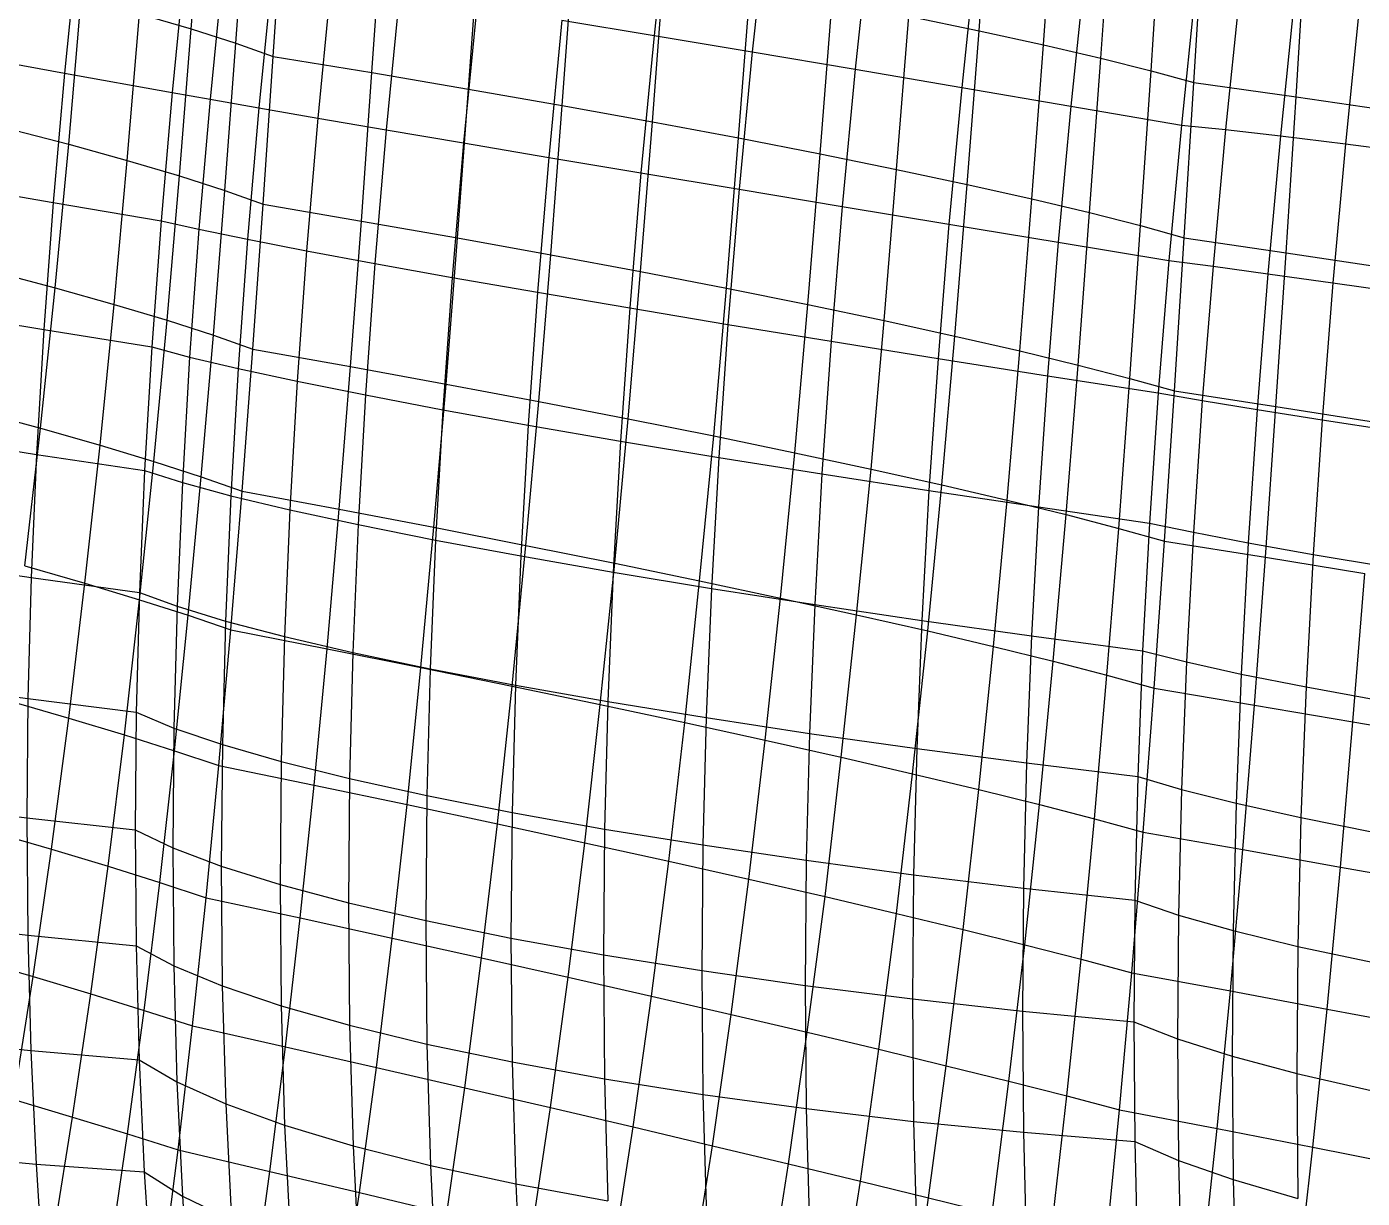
# Model space of a CAD drawing. Extents: x -429 to 429, y -1 to 209.
# Drawn here: x -325.63 to -301.71, y 60.62 to 81.6 of the extents above; entities that cross this region are included whole.
import ezdxf

# ---------------------------------------------------------------- set-up
doc = ezdxf.new("R2010")
doc.units = 0

msp = doc.modelspace()

# ---------------------------------------------------------------- linework, layer by layer
at = {"layer": 'default', "color": 3, "linetype": 'CONTINUOUS'}
for p, q in [((-322.679, 81.559, 125.819), (-322.469, 84.225, 125.851)), ((-308.565, 81.524, 116.041), (-308.37, 84.288, 116.077)), ((-321.879, 81.305, 124.283), (-321.683, 83.979, 124.305)), ((-307.415, 81.273, 114.67), (-307.222, 84.045, 114.703)), ((-321.21, 81.067, 122.685), (-321.032, 83.75, 122.698)), ((-321.21, 81.067, 122.685), (-321.032, 83.75, 122.698)), ((-306.386, 81.035, 113.207), (-306.199, 83.815, 113.235)), ((-305.487, 80.81, 111.662), (-305.306, 83.599, 111.685)), ((-319.443, 80.777, 122.312), (-319.257, 83.469, 122.344)), ((-304.724, 80.601, 110.046), (-304.551, 83.398, 110.065)), ((-304.724, 80.601, 110.046), (-304.551, 83.398, 110.065)), ((-317.714, 80.484, 121.798), (-317.521, 83.185, 121.845)), ((-302.892, 80.341, 109.77), (-302.717, 83.146, 109.798)), ((-316.036, 80.191, 121.145), (-315.835, 82.899, 121.202)), ((-314.42, 79.898, 120.357), (-314.212, 82.615, 120.421)), ((-312.876, 79.608, 119.44), (-312.663, 82.333, 119.508)), ((-324.873, 79.494, 128.615), (-324.648, 82.111, 128.667)), ((-311.416, 79.323, 118.401), (-311.198, 82.056, 118.468)), ((-323.824, 79.204, 127.239), (-323.604, 81.828, 127.284)), ((-323.604, 81.828, 127.284), (-322.679, 81.559, 125.819)), ((-310.048, 79.045, 117.246), (-309.829, 81.786, 117.31)), ((-309.829, 81.786, 117.31), (-308.565, 81.524, 116.041)), ((-322.889, 78.927, 125.783), (-322.679, 81.559, 125.819)), ((-322.679, 81.559, 125.819), (-321.879, 81.305, 124.283)), ((-308.782, 78.776, 115.982), (-308.565, 81.524, 116.041)), ((-308.565, 81.524, 116.041), (-307.415, 81.273, 114.67)), ((-322.076, 78.665, 124.256), (-321.879, 81.305, 124.283)), ((-321.879, 81.305, 124.283), (-321.21, 81.067, 122.685)), ((-307.626, 78.517, 114.619), (-307.415, 81.273, 114.67)), ((-307.415, 81.273, 114.67), (-306.386, 81.035, 113.207)), ((-321.39, 78.42, 122.668), (-321.21, 81.067, 122.685)), ((-321.39, 78.42, 122.668), (-321.21, 81.067, 122.685)), ((-321.21, 81.067, 122.685), (-319.443, 80.777, 122.312)), ((-306.589, 78.27, 113.166), (-306.386, 81.035, 113.207)), ((-306.386, 81.035, 113.207), (-305.487, 80.81, 111.662)), ((-319.63, 78.12, 122.276), (-319.443, 80.777, 122.312)), ((-319.443, 80.777, 122.312), (-317.714, 80.484, 121.798)), ((-305.677, 78.037, 111.631), (-305.487, 80.81, 111.662)), ((-305.487, 80.81, 111.662), (-304.724, 80.601, 110.046)), ((-317.91, 77.818, 121.747), (-317.714, 80.484, 121.798)), ((-317.714, 80.484, 121.798), (-316.036, 80.191, 121.145)), ((-304.896, 77.82, 110.027), (-304.724, 80.601, 110.046)), ((-304.896, 77.82, 110.027), (-304.724, 80.601, 110.046)), ((-304.724, 80.601, 110.046), (-302.892, 80.341, 109.77)), ((-316.24, 77.515, 121.083), (-316.036, 80.191, 121.145)), ((-316.036, 80.191, 121.145), (-314.42, 79.898, 120.357)), ((-303.071, 77.552, 109.731), (-302.892, 80.341, 109.77)), ((-302.892, 80.341, 109.77), (-301.093, 80.079, 109.341)), ((-314.63, 77.214, 120.288), (-314.42, 79.898, 120.357)), ((-314.42, 79.898, 120.357), (-312.876, 79.608, 119.44)), ((-326.032, 79.796, 129.902), (-324.873, 79.494, 128.615)), ((-325.114, 76.924, 128.545), (-324.873, 79.494, 128.615)), ((-324.873, 79.494, 128.615), (-323.824, 79.204, 127.239)), ((-313.092, 76.916, 119.368), (-312.876, 79.608, 119.44)), ((-312.876, 79.608, 119.44), (-311.416, 79.323, 118.401)), ((-324.057, 76.627, 127.178), (-323.824, 79.204, 127.239)), ((-323.824, 79.204, 127.239), (-322.889, 78.927, 125.783)), ((-311.635, 76.623, 118.329), (-311.416, 79.323, 118.401)), ((-311.416, 79.323, 118.401), (-310.048, 79.045, 117.246)), ((-310.268, 76.337, 117.177), (-310.048, 79.045, 117.246)), ((-310.048, 79.045, 117.246), (-308.782, 78.776, 115.982)), ((-323.112, 76.344, 125.733), (-322.889, 78.927, 125.783)), ((-322.889, 78.927, 125.783), (-322.076, 78.665, 124.256)), ((-309, 76.06, 115.919), (-308.782, 78.776, 115.982)), ((-308.782, 78.776, 115.982), (-307.626, 78.517, 114.619)), ((-322.282, 76.075, 124.218), (-322.076, 78.665, 124.256)), ((-322.076, 78.665, 124.256), (-321.39, 78.42, 122.668)), ((-307.839, 75.794, 114.564), (-307.626, 78.517, 114.619)), ((-307.626, 78.517, 114.619), (-306.589, 78.27, 113.166)), ((-321.574, 75.823, 122.642), (-321.39, 78.42, 122.668)), ((-321.574, 75.823, 122.642), (-321.39, 78.42, 122.668)), ((-321.39, 78.42, 122.668), (-319.63, 78.12, 122.276)), ((-306.793, 75.54, 113.12), (-306.589, 78.27, 113.166)), ((-306.589, 78.27, 113.166), (-305.677, 78.037, 111.631)), ((-319.824, 75.512, 122.227), (-319.63, 78.12, 122.276)), ((-319.63, 78.12, 122.276), (-317.91, 77.818, 121.747)), ((-305.867, 75.301, 111.597), (-305.677, 78.037, 111.631)), ((-305.677, 78.037, 111.631), (-304.896, 77.82, 110.027)), ((-318.114, 75.199, 121.679), (-317.91, 77.818, 121.747)), ((-317.91, 77.818, 121.747), (-316.24, 77.515, 121.083)), ((-305.069, 75.076, 110.003), (-304.896, 77.82, 110.027)), ((-305.069, 75.076, 110.003), (-304.896, 77.82, 110.027)), ((-304.896, 77.82, 110.027), (-303.071, 77.552, 109.731)), ((-316.454, 74.886, 121.001), (-316.24, 77.515, 121.083)), ((-316.24, 77.515, 121.083), (-314.63, 77.214, 120.288)), ((-303.251, 74.799, 109.687), (-303.071, 77.552, 109.731)), ((-303.071, 77.552, 109.731), (-301.279, 77.282, 109.287)), ((-326.276, 77.233, 129.826), (-325.114, 76.924, 128.545)), ((-314.853, 74.576, 120.198), (-314.63, 77.214, 120.288)), ((-314.63, 77.214, 120.288), (-313.092, 76.916, 119.368)), ((-325.377, 74.407, 128.449), (-325.114, 76.924, 128.545)), ((-325.114, 76.924, 128.545), (-324.057, 76.627, 127.178)), ((-313.322, 74.27, 119.274), (-313.092, 76.916, 119.368)), ((-313.092, 76.916, 119.368), (-311.635, 76.623, 118.329)), ((-324.312, 74.103, 127.093), (-324.057, 76.627, 127.178)), ((-324.057, 76.627, 127.178), (-323.112, 76.344, 125.733)), ((-311.869, 73.969, 118.235), (-311.635, 76.623, 118.329)), ((-311.635, 76.623, 118.329), (-310.268, 76.337, 117.177)), ((-323.351, 73.814, 125.662), (-323.112, 76.344, 125.733)), ((-323.112, 76.344, 125.733), (-322.282, 76.075, 124.218)), ((-310.504, 73.676, 117.087), (-310.268, 76.337, 117.177)), ((-310.268, 76.337, 117.177), (-309, 76.06, 115.919)), ((-322.501, 73.54, 124.163), (-322.282, 76.075, 124.218)), ((-322.282, 76.075, 124.218), (-321.574, 75.823, 122.642)), ((-309.233, 73.393, 115.836), (-309, 76.06, 115.919)), ((-309, 76.06, 115.919), (-307.839, 75.794, 114.564)), ((-321.766, 73.282, 122.603), (-321.574, 75.823, 122.642)), ((-321.766, 73.282, 122.603), (-321.574, 75.823, 122.642)), ((-321.574, 75.823, 122.642), (-319.824, 75.512, 122.227)), ((-308.066, 73.12, 114.491), (-307.839, 75.794, 114.564)), ((-307.839, 75.794, 114.564), (-306.793, 75.54, 113.12)), ((-320.029, 72.958, 122.158), (-319.824, 75.512, 122.227)), ((-319.824, 75.512, 122.227), (-318.114, 75.199, 121.679)), ((-307.008, 72.861, 113.059), (-306.793, 75.54, 113.12)), ((-306.793, 75.54, 113.12), (-305.867, 75.301, 111.597)), ((-318.332, 72.634, 121.586), (-318.114, 75.199, 121.679)), ((-318.114, 75.199, 121.679), (-316.454, 74.886, 121.001)), ((-306.066, 72.615, 111.549), (-305.867, 75.301, 111.597)), ((-305.867, 75.301, 111.597), (-305.069, 75.076, 110.003)), ((-316.685, 72.311, 120.892), (-316.454, 74.886, 121.001)), ((-316.454, 74.886, 121.001), (-314.853, 74.576, 120.198)), ((-305.246, 72.385, 109.97), (-305.069, 75.076, 110.003)), ((-305.246, 72.385, 109.97), (-305.069, 75.076, 110.003)), ((-305.069, 75.076, 110.003), (-303.251, 74.799, 109.687)), ((-326.542, 74.722, 129.721), (-325.377, 74.407, 128.449)), ((-303.437, 72.097, 109.629), (-303.251, 74.799, 109.687)), ((-303.251, 74.799, 109.687), (-301.466, 74.52, 109.228)), ((-325.658, 71.942, 128.329), (-325.377, 74.407, 128.449)), ((-325.377, 74.407, 128.449), (-324.312, 74.103, 127.093)), ((-315.095, 71.991, 120.077), (-314.853, 74.576, 120.198)), ((-314.853, 74.576, 120.198), (-313.322, 74.27, 119.274)), ((-313.573, 71.676, 119.148), (-313.322, 74.27, 119.274)), ((-313.322, 74.27, 119.274), (-311.869, 73.969, 118.235)), ((-324.582, 71.633, 126.986), (-324.312, 74.103, 127.093)), ((-324.312, 74.103, 127.093), (-323.351, 73.814, 125.662)), ((-312.126, 71.368, 118.109), (-311.869, 73.969, 118.235)), ((-311.869, 73.969, 118.235), (-310.504, 73.676, 117.087)), ((-323.606, 71.338, 125.57), (-323.351, 73.814, 125.662)), ((-323.351, 73.814, 125.662), (-322.501, 73.54, 124.163)), ((-310.762, 71.069, 116.966), (-310.504, 73.676, 117.087)), ((-310.504, 73.676, 117.087), (-309.233, 73.393, 115.836)), ((-322.733, 71.059, 124.088), (-322.501, 73.54, 124.163)), ((-322.501, 73.54, 124.163), (-321.766, 73.282, 122.603)), ((-321.968, 70.796, 122.547), (-321.766, 73.282, 122.603)), ((-321.968, 70.796, 122.547), (-321.766, 73.282, 122.603)), ((-321.766, 73.282, 122.603), (-320.029, 72.958, 122.158)), ((-309.488, 70.779, 115.725), (-309.233, 73.393, 115.836)), ((-309.233, 73.393, 115.836), (-308.066, 73.12, 114.491)), ((-320.246, 70.459, 122.069), (-320.029, 72.958, 122.158)), ((-320.029, 72.958, 122.158), (-318.332, 72.634, 121.586)), ((-308.312, 70.501, 114.392), (-308.066, 73.12, 114.491)), ((-308.066, 73.12, 114.491), (-307.008, 72.861, 113.059)), ((-307.24, 70.236, 112.976), (-307.008, 72.861, 113.059)), ((-307.008, 72.861, 113.059), (-306.066, 72.615, 111.549)), ((-318.565, 70.123, 121.472), (-318.332, 72.634, 121.586)), ((-318.332, 72.634, 121.586), (-316.685, 72.311, 120.892)), ((-306.278, 69.986, 111.484), (-306.066, 72.615, 111.549)), ((-306.066, 72.615, 111.549), (-305.246, 72.385, 109.97)), ((-316.931, 69.789, 120.758), (-316.685, 72.311, 120.892)), ((-316.685, 72.311, 120.892), (-315.095, 71.991, 120.077)), ((-305.431, 69.752, 109.923), (-305.246, 72.385, 109.97)), ((-305.431, 69.752, 109.923), (-305.246, 72.385, 109.97)), ((-305.246, 72.385, 109.97), (-303.437, 72.097, 109.629)), ((-303.634, 69.451, 109.551), (-303.437, 72.097, 109.629)), ((-303.437, 72.097, 109.629), (-301.662, 71.808, 109.15)), ((-325.658, 71.942, 128.329), (-324.582, 71.633, 126.986)), ((-315.354, 69.46, 119.932), (-315.095, 71.991, 120.077)), ((-315.095, 71.991, 120.077), (-313.573, 71.676, 119.148)), ((-301.872, 69.151, 109.047), (-301.662, 71.808, 109.15)), ((-324.869, 69.218, 126.857), (-324.582, 71.633, 126.986)), ((-324.582, 71.633, 126.986), (-323.606, 71.338, 125.57)), ((-313.841, 69.137, 118.997), (-313.573, 71.676, 119.148)), ((-313.573, 71.676, 119.148), (-312.126, 71.368, 118.109)), ((-323.876, 68.918, 125.457), (-323.606, 71.338, 125.57)), ((-323.606, 71.338, 125.57), (-322.733, 71.059, 124.088)), ((-312.399, 68.822, 117.958), (-312.126, 71.368, 118.109)), ((-312.126, 71.368, 118.109), (-310.762, 71.069, 116.966)), ((-322.979, 68.634, 123.994), (-322.733, 71.059, 124.088)), ((-322.733, 71.059, 124.088), (-321.968, 70.796, 122.547)), ((-311.037, 68.516, 116.82), (-310.762, 71.069, 116.966)), ((-310.762, 71.069, 116.966), (-309.488, 70.779, 115.725)), ((-322.183, 68.367, 122.473), (-321.968, 70.796, 122.547)), ((-322.183, 68.367, 122.473), (-321.968, 70.796, 122.547)), ((-321.968, 70.796, 122.547), (-320.246, 70.459, 122.069)), ((-309.76, 68.221, 115.588), (-309.488, 70.779, 115.725)), ((-309.488, 70.779, 115.725), (-308.312, 70.501, 114.392)), ((-320.478, 68.016, 121.96), (-320.246, 70.459, 122.069)), ((-320.246, 70.459, 122.069), (-318.565, 70.123, 121.472)), ((-308.575, 67.938, 114.27), (-308.312, 70.501, 114.392)), ((-308.312, 70.501, 114.392), (-307.24, 70.236, 112.976)), ((-318.812, 67.668, 121.335), (-318.565, 70.123, 121.472)), ((-318.565, 70.123, 121.472), (-316.931, 69.789, 120.758)), ((-307.487, 67.668, 112.87), (-307.24, 70.236, 112.976)), ((-307.24, 70.236, 112.976), (-306.278, 69.986, 111.484)), ((-306.503, 67.414, 111.397), (-306.278, 69.986, 111.484)), ((-306.278, 69.986, 111.484), (-305.431, 69.752, 109.923)), ((-317.193, 67.324, 120.601), (-316.931, 69.789, 120.758)), ((-316.931, 69.789, 120.758), (-315.354, 69.46, 119.932)), ((-305.627, 67.175, 109.858), (-305.431, 69.752, 109.923)), ((-305.627, 67.175, 109.858), (-305.431, 69.752, 109.923)), ((-305.431, 69.752, 109.923), (-303.634, 69.451, 109.551)), ((-325.955, 69.533, 128.186), (-324.869, 69.218, 126.857)), ((-315.628, 66.986, 119.762), (-315.354, 69.46, 119.932)), ((-315.354, 69.46, 119.932), (-313.841, 69.137, 118.997)), ((-303.843, 66.862, 109.452), (-303.634, 69.451, 109.551)), ((-303.634, 69.451, 109.551), (-301.872, 69.151, 109.047)), ((-325.182, 66.869, 126.694), (-324.869, 69.218, 126.857)), ((-324.869, 69.218, 126.857), (-323.876, 68.918, 125.457)), ((-314.125, 66.655, 118.82), (-313.841, 69.137, 118.997)), ((-313.841, 69.137, 118.997), (-312.399, 68.822, 117.958)), ((-302.095, 66.55, 108.921), (-301.872, 69.151, 109.047)), ((-301.872, 69.151, 109.047), (-300.153, 68.852, 108.415)), ((-324.169, 66.563, 125.314), (-323.876, 68.918, 125.457)), ((-323.876, 68.918, 125.457), (-322.979, 68.634, 123.994)), ((-312.69, 66.333, 117.781), (-312.399, 68.822, 117.958)), ((-312.399, 68.822, 117.958), (-311.037, 68.516, 116.82)), ((-323.244, 66.274, 123.874), (-322.979, 68.634, 123.994)), ((-322.979, 68.634, 123.994), (-322.183, 68.367, 122.473)), ((-311.328, 66.02, 116.648), (-311.037, 68.516, 116.82)), ((-311.037, 68.516, 116.82), (-309.76, 68.221, 115.588)), ((-322.412, 66.001, 122.377), (-322.183, 68.367, 122.473)), ((-322.412, 66.001, 122.377), (-322.183, 68.367, 122.473)), ((-322.183, 68.367, 122.473), (-320.478, 68.016, 121.96)), ((-310.048, 65.72, 115.427), (-309.76, 68.221, 115.588)), ((-309.76, 68.221, 115.588), (-308.575, 67.938, 114.27)), ((-320.726, 65.638, 121.823), (-320.478, 68.016, 121.96)), ((-320.478, 68.016, 121.96), (-318.812, 67.668, 121.335)), ((-308.853, 65.432, 114.123), (-308.575, 67.938, 114.27)), ((-308.575, 67.938, 114.27), (-307.487, 67.668, 112.87)), ((-319.079, 65.278, 121.166), (-318.812, 67.668, 121.335)), ((-318.812, 67.668, 121.335), (-317.193, 67.324, 120.601)), ((-307.749, 65.158, 112.742), (-307.487, 67.668, 112.87)), ((-307.487, 67.668, 112.87), (-306.503, 67.414, 111.397)), ((-317.478, 64.925, 120.408), (-317.193, 67.324, 120.601)), ((-317.193, 67.324, 120.601), (-315.628, 66.986, 119.762)), ((-306.742, 64.899, 111.29), (-306.503, 67.414, 111.397)), ((-306.503, 67.414, 111.397), (-305.627, 67.175, 109.858)), ((-326.28, 67.189, 128.008), (-325.182, 66.869, 126.694)), ((-315.929, 64.578, 119.553), (-315.628, 66.986, 119.762)), ((-315.628, 66.986, 119.762), (-314.125, 66.655, 118.82)), ((-305.835, 64.657, 109.773), (-305.627, 67.175, 109.858)), ((-305.835, 64.657, 109.773), (-305.627, 67.175, 109.858)), ((-305.627, 67.175, 109.858), (-303.843, 66.862, 109.452)), ((-325.509, 64.589, 126.509), (-325.182, 66.869, 126.694)), ((-325.182, 66.869, 126.694), (-324.169, 66.563, 125.314)), ((-304.066, 64.331, 109.33), (-303.843, 66.862, 109.452)), ((-303.843, 66.862, 109.452), (-302.095, 66.55, 108.921)), ((-324.476, 64.279, 125.149), (-324.169, 66.563, 125.314)), ((-324.169, 66.563, 125.314), (-323.244, 66.274, 123.874)), ((-314.437, 64.239, 118.603), (-314.125, 66.655, 118.82)), ((-314.125, 66.655, 118.82), (-312.69, 66.333, 117.781)), ((-302.332, 64.007, 108.771), (-302.095, 66.55, 108.921)), ((-302.095, 66.55, 108.921), (-300.39, 66.241, 108.269)), ((-323.524, 63.984, 123.731), (-323.244, 66.274, 123.874)), ((-323.244, 66.274, 123.874), (-322.412, 66.001, 122.377)), ((-313.009, 63.91, 117.563), (-312.69, 66.333, 117.781)), ((-312.69, 66.333, 117.781), (-311.328, 66.02, 116.648)), ((-311.649, 63.592, 116.437), (-311.328, 66.02, 116.648)), ((-311.328, 66.02, 116.648), (-310.048, 65.72, 115.427)), ((-322.655, 63.706, 122.26), (-322.412, 66.001, 122.377)), ((-322.655, 63.706, 122.26), (-322.412, 66.001, 122.377)), ((-322.412, 66.001, 122.377), (-320.726, 65.638, 121.823)), ((-320.989, 63.33, 121.664), (-320.726, 65.638, 121.823)), ((-320.726, 65.638, 121.823), (-319.079, 65.278, 121.166)), ((-310.364, 63.286, 115.228), (-310.048, 65.72, 115.427)), ((-310.048, 65.72, 115.427), (-308.853, 65.432, 114.123)), ((-309.157, 62.993, 113.941), (-308.853, 65.432, 114.123)), ((-308.853, 65.432, 114.123), (-307.749, 65.158, 112.742)), ((-319.362, 62.96, 120.974), (-319.079, 65.278, 121.166)), ((-319.079, 65.278, 121.166), (-317.478, 64.925, 120.408)), ((-308.034, 62.715, 112.582), (-307.749, 65.158, 112.742)), ((-307.749, 65.158, 112.742), (-306.742, 64.899, 111.29)), ((-326.62, 64.915, 127.807), (-325.509, 64.589, 126.509)), ((-317.779, 62.597, 120.192), (-317.478, 64.925, 120.408)), ((-317.478, 64.925, 120.408), (-315.929, 64.578, 119.553)), ((-306.999, 62.452, 111.155), (-306.742, 64.899, 111.29)), ((-306.742, 64.899, 111.29), (-305.835, 64.657, 109.773)), ((-325.859, 62.388, 126.293), (-325.509, 64.589, 126.509)), ((-325.509, 64.589, 126.509), (-324.476, 64.279, 125.149)), ((-306.055, 62.205, 109.665), (-305.835, 64.657, 109.773)), ((-306.055, 62.205, 109.665), (-305.835, 64.657, 109.773)), ((-305.835, 64.657, 109.773), (-304.066, 64.331, 109.33)), ((-316.245, 62.241, 119.321), (-315.929, 64.578, 119.553)), ((-315.929, 64.578, 119.553), (-314.437, 64.239, 118.603)), ((-324.804, 62.072, 124.954), (-324.476, 64.279, 125.149)), ((-324.476, 64.279, 125.149), (-323.524, 63.984, 123.731)), ((-314.764, 61.895, 118.364), (-314.437, 64.239, 118.603)), ((-314.437, 64.239, 118.603), (-313.009, 63.91, 117.563)), ((-304.305, 61.866, 109.179), (-304.066, 64.331, 109.33)), ((-304.066, 64.331, 109.33), (-302.332, 64.007, 108.771)), ((-323.821, 61.771, 123.561), (-323.524, 63.984, 123.731)), ((-323.524, 63.984, 123.731), (-322.655, 63.706, 122.26)), ((-313.342, 61.56, 117.322), (-313.009, 63.91, 117.563)), ((-313.009, 63.91, 117.563), (-311.649, 63.592, 116.437)), ((-302.589, 61.532, 108.586), (-302.332, 64.007, 108.771)), ((-302.332, 64.007, 108.771), (-300.641, 63.688, 108.097)), ((-322.913, 61.487, 122.118), (-322.655, 63.706, 122.26)), ((-322.913, 61.487, 122.118), (-322.655, 63.706, 122.26)), ((-322.655, 63.706, 122.26), (-320.989, 63.33, 121.664)), ((-311.984, 61.236, 116.201), (-311.649, 63.592, 116.437)), ((-311.649, 63.592, 116.437), (-310.364, 63.286, 115.228)), ((-321.271, 61.1, 121.478), (-320.989, 63.33, 121.664)), ((-320.989, 63.33, 121.664), (-319.362, 62.96, 120.974)), ((-310.693, 60.925, 115.004), (-310.364, 63.286, 115.228)), ((-310.364, 63.286, 115.228), (-309.157, 62.993, 113.941)), ((-319.666, 60.72, 120.752), (-319.362, 62.96, 120.974)), ((-319.362, 62.96, 120.974), (-317.779, 62.597, 120.192)), ((-309.475, 60.627, 113.734), (-309.157, 62.993, 113.941)), ((-309.157, 62.993, 113.941), (-308.034, 62.715, 112.582)), ((-308.332, 60.344, 112.397), (-308.034, 62.715, 112.582)), ((-308.034, 62.715, 112.582), (-306.999, 62.452, 111.155)), ((-318.102, 60.348, 119.944), (-317.779, 62.597, 120.192)), ((-317.779, 62.597, 120.192), (-316.245, 62.241, 119.321)), ((-307.27, 60.077, 110.995), (-306.999, 62.452, 111.155)), ((-306.999, 62.452, 111.155), (-306.055, 62.205, 109.665)), ((-325.859, 62.388, 126.293), (-324.804, 62.072, 124.954)), ((-316.583, 59.985, 119.055), (-316.245, 62.241, 119.321)), ((-316.245, 62.241, 119.321), (-314.764, 61.895, 118.364)), ((-306.291, 59.826, 109.534), (-306.055, 62.205, 109.665)), ((-306.291, 59.826, 109.534), (-306.055, 62.205, 109.665)), ((-306.055, 62.205, 109.665), (-304.305, 61.866, 109.179)), ((-325.146, 59.952, 124.735), (-324.804, 62.072, 124.954)), ((-324.804, 62.072, 124.954), (-323.821, 61.771, 123.561)), ((-324.132, 59.645, 123.368), (-323.821, 61.771, 123.561)), ((-323.821, 61.771, 123.561), (-322.913, 61.487, 122.118)), ((-315.114, 59.632, 118.088), (-314.764, 61.895, 118.364)), ((-314.764, 61.895, 118.364), (-313.342, 61.56, 117.322)), ((-304.559, 59.475, 109.005), (-304.305, 61.866, 109.179)), ((-304.305, 61.866, 109.179), (-302.589, 61.532, 108.586)), ((-323.185, 59.353, 121.955), (-322.913, 61.487, 122.118)), ((-323.185, 59.353, 121.955), (-322.913, 61.487, 122.118)), ((-322.913, 61.487, 122.118), (-321.271, 61.1, 121.478)), ((-313.699, 59.291, 117.046), (-313.342, 61.56, 117.322)), ((-313.342, 61.56, 117.322), (-311.984, 61.236, 116.201)), ((-302.862, 59.13, 108.377), (-302.589, 61.532, 108.586)), ((-302.589, 61.532, 108.586), (-300.915, 61.203, 107.887)), ((-312.342, 58.961, 115.931), (-311.984, 61.236, 116.201)), ((-311.984, 61.236, 116.201), (-310.693, 60.925, 115.004)), ((-321.567, 58.957, 121.268), (-321.271, 61.1, 121.478)), ((-321.271, 61.1, 121.478), (-319.666, 60.72, 120.752)), ((-311.045, 58.645, 114.746), (-310.693, 60.925, 115.004)), ((-310.693, 60.925, 115.004), (-309.475, 60.627, 113.734)), ((-319.984, 58.568, 120.507), (-319.666, 60.72, 120.752)), ((-319.666, 60.72, 120.752), (-318.102, 60.348, 119.944)), ((-309.814, 58.342, 113.495), (-309.475, 60.627, 113.734)), ((-309.475, 60.627, 113.734), (-308.332, 60.344, 112.397))]:
    msp.add_line(p, q, dxfattribs=at)
at = {"layer": 'default', "color": 5, "linetype": 'CONTINUOUS'}
for p, q in [((-314.121, 83.946, 75.452), (-314.389, 81.442, 75.268)), ((-312.365, 83.654, 74.496), (-312.632, 81.149, 74.312)), ((-310.524, 83.341, 73.735), (-310.788, 80.838, 73.55)), ((-324.714, 83.126, 86.526), (-324.95, 80.767, 86.395)), ((-308.616, 83.009, 73.178), (-308.878, 80.513, 72.993)), ((-322.789, 82.764, 86.301), (-323.022, 80.42, 86.17)), ((-322.789, 82.764, 86.301), (-323.022, 80.42, 86.17)), ((-322.107, 82.67, 84.379), (-322.341, 80.299, 84.246)), ((-321.233, 82.541, 82.54), (-321.468, 80.146, 82.405)), ((-306.664, 82.664, 72.83), (-306.923, 80.177, 72.645)), ((-320.177, 82.379, 80.805), (-320.413, 79.963, 80.668)), ((-304.689, 82.308, 72.696), (-304.944, 79.835, 72.511)), ((-304.689, 82.308, 72.696), (-304.944, 79.835, 72.511)), ((-318.949, 82.186, 79.194), (-319.186, 79.753, 79.055)), ((-303.898, 82.256, 70.775), (-304.154, 79.757, 70.587)), ((-302.914, 82.167, 68.948), (-303.171, 79.646, 68.758)), ((-317.565, 81.964, 77.723), (-317.802, 79.518, 77.583)), ((-301.749, 82.043, 67.235), (-302.007, 79.504, 67.042)), ((-316.039, 81.715, 76.41), (-316.275, 79.26, 76.268)), ((-316.039, 81.715, 76.41), (-314.389, 81.442, 75.268)), ((-314.389, 81.442, 75.268), (-314.624, 78.983, 75.126)), ((-314.389, 81.442, 75.268), (-312.632, 81.149, 74.312)), ((-326.845, 81.112, 86.828), (-324.95, 80.767, 86.395)), ((-312.632, 81.149, 74.312), (-312.866, 78.689, 74.169)), ((-312.632, 81.149, 74.312), (-310.788, 80.838, 73.55)), ((-324.95, 80.767, 86.395), (-325.152, 78.452, 86.305)), ((-324.95, 80.767, 86.395), (-323.022, 80.42, 86.17)), ((-310.788, 80.838, 73.55), (-311.02, 78.382, 73.407)), ((-310.788, 80.838, 73.55), (-308.878, 80.513, 72.993)), ((-323.022, 80.42, 86.17), (-323.22, 78.122, 86.08)), ((-323.022, 80.42, 86.17), (-323.22, 78.122, 86.08)), ((-323.022, 80.42, 86.17), (-322.341, 80.299, 84.246)), ((-308.878, 80.513, 72.993), (-309.108, 78.065, 72.849)), ((-308.878, 80.513, 72.993), (-306.923, 80.177, 72.645)), ((-322.341, 80.299, 84.246), (-322.542, 77.971, 84.154)), ((-322.341, 80.299, 84.246), (-321.468, 80.146, 82.405)), ((-321.468, 80.146, 82.405), (-321.67, 77.792, 82.311)), ((-321.468, 80.146, 82.405), (-320.413, 79.963, 80.668)), ((-306.923, 80.177, 72.645), (-307.15, 77.741, 72.502)), ((-306.923, 80.177, 72.645), (-304.944, 79.835, 72.511)), ((-320.413, 79.963, 80.668), (-320.615, 77.588, 80.573)), ((-320.413, 79.963, 80.668), (-319.186, 79.753, 79.055)), ((-319.186, 79.753, 79.055), (-319.389, 77.36, 78.958)), ((-319.186, 79.753, 79.055), (-317.802, 79.518, 77.583)), ((-304.944, 79.835, 72.511), (-305.168, 77.415, 72.368)), ((-304.944, 79.835, 72.511), (-305.168, 77.415, 72.368)), ((-304.944, 79.835, 72.511), (-304.154, 79.757, 70.587)), ((-304.154, 79.757, 70.587), (-304.379, 77.309, 70.442)), ((-304.154, 79.757, 70.587), (-303.171, 79.646, 68.758)), ((-317.802, 79.518, 77.583), (-318.005, 77.111, 77.485)), ((-317.802, 79.518, 77.583), (-316.275, 79.26, 76.268)), ((-303.171, 79.646, 68.758), (-303.397, 77.174, 68.609)), ((-303.171, 79.646, 68.758), (-302.007, 79.504, 67.042)), ((-302.007, 79.504, 67.042), (-302.234, 77.011, 66.892)), ((-302.007, 79.504, 67.042), (-300.674, 79.331, 65.461)), ((-316.275, 79.26, 76.268), (-316.478, 76.845, 76.169)), ((-316.275, 79.26, 76.268), (-314.624, 78.983, 75.126)), ((-314.624, 78.983, 75.126), (-314.826, 76.563, 75.027)), ((-314.624, 78.983, 75.126), (-312.866, 78.689, 74.169)), ((-327.05, 78.784, 86.738), (-325.152, 78.452, 86.305)), ((-312.866, 78.689, 74.169), (-313.066, 76.269, 74.069)), ((-312.866, 78.689, 74.169), (-311.02, 78.382, 73.407)), ((-325.152, 78.452, 86.305), (-325.319, 76.176, 86.257)), ((-325.152, 78.452, 86.305), (-323.22, 78.122, 86.08)), ((-311.02, 78.382, 73.407), (-311.219, 75.967, 73.307)), ((-311.02, 78.382, 73.407), (-309.108, 78.065, 72.849)), ((-323.22, 78.122, 86.08), (-323.385, 75.866, 86.032)), ((-323.22, 78.122, 86.08), (-323.385, 75.866, 86.032)), ((-323.22, 78.122, 86.08), (-322.542, 77.971, 84.154)), ((-309.108, 78.065, 72.849), (-309.304, 75.659, 72.749)), ((-309.108, 78.065, 72.849), (-307.15, 77.741, 72.502)), ((-322.542, 77.971, 84.154), (-322.707, 75.684, 84.104)), ((-322.542, 77.971, 84.154), (-321.67, 77.792, 82.311)), ((-321.67, 77.792, 82.311), (-321.837, 75.477, 82.261)), ((-321.67, 77.792, 82.311), (-320.615, 77.588, 80.573)), ((-307.15, 77.741, 72.502), (-307.344, 75.349, 72.402)), ((-307.15, 77.741, 72.502), (-305.168, 77.415, 72.368)), ((-320.615, 77.588, 80.573), (-320.783, 75.25, 80.521)), ((-320.615, 77.588, 80.573), (-319.389, 77.36, 78.958)), ((-319.389, 77.36, 78.958), (-319.557, 75.004, 78.906)), ((-319.389, 77.36, 78.958), (-318.005, 77.111, 77.485)), ((-305.168, 77.415, 72.368), (-305.359, 75.041, 72.269)), ((-305.168, 77.415, 72.368), (-305.359, 75.041, 72.269)), ((-305.168, 77.415, 72.368), (-304.379, 77.309, 70.442)), ((-304.379, 77.309, 70.442), (-304.571, 74.907, 70.34)), ((-304.379, 77.309, 70.442), (-303.397, 77.174, 68.609)), ((-318.005, 77.111, 77.485), (-318.173, 74.741, 77.432)), ((-318.005, 77.111, 77.485), (-316.478, 76.845, 76.169)), ((-303.397, 77.174, 68.609), (-303.59, 74.746, 68.506)), ((-303.397, 77.174, 68.609), (-302.234, 77.011, 66.892)), ((-316.478, 76.845, 76.169), (-316.646, 74.466, 76.116)), ((-316.478, 76.845, 76.169), (-314.826, 76.563, 75.027)), ((-302.234, 77.011, 66.892), (-302.427, 74.561, 66.787)), ((-302.234, 77.011, 66.892), (-300.901, 76.821, 65.309)), ((-314.826, 76.563, 75.027), (-314.993, 74.18, 74.972)), ((-314.826, 76.563, 75.027), (-313.066, 76.269, 74.069)), ((-327.219, 76.494, 86.69), (-325.319, 76.176, 86.257)), ((-325.319, 76.176, 86.257), (-325.451, 73.938, 86.252)), ((-325.319, 76.176, 86.257), (-323.385, 75.866, 86.032)), ((-313.066, 76.269, 74.069), (-313.232, 73.887, 74.014)), ((-313.066, 76.269, 74.069), (-311.219, 75.967, 73.307)), ((-323.385, 75.866, 86.032), (-323.514, 73.649, 86.027)), ((-323.385, 75.866, 86.032), (-323.514, 73.649, 86.027)), ((-323.385, 75.866, 86.032), (-322.707, 75.684, 84.104)), ((-311.219, 75.967, 73.307), (-311.383, 73.59, 73.252)), ((-311.219, 75.967, 73.307), (-309.304, 75.659, 72.749)), ((-322.707, 75.684, 84.104), (-322.838, 73.434, 84.099)), ((-322.707, 75.684, 84.104), (-321.837, 75.477, 82.261)), ((-309.304, 75.659, 72.749), (-309.467, 73.293, 72.694)), ((-309.304, 75.659, 72.749), (-307.344, 75.349, 72.402)), ((-321.837, 75.477, 82.261), (-321.968, 73.199, 82.255)), ((-321.837, 75.477, 82.261), (-320.783, 75.25, 80.521)), ((-307.344, 75.349, 72.402), (-307.504, 72.999, 72.347)), ((-307.344, 75.349, 72.402), (-305.359, 75.041, 72.269)), ((-320.783, 75.25, 80.521), (-320.915, 72.948, 80.515)), ((-320.783, 75.25, 80.521), (-319.557, 75.004, 78.906)), ((-319.557, 75.004, 78.906), (-319.689, 72.682, 78.899)), ((-319.557, 75.004, 78.906), (-318.173, 74.741, 77.432)), ((-305.359, 75.041, 72.269), (-305.516, 72.711, 72.214)), ((-305.359, 75.041, 72.269), (-305.516, 72.711, 72.214)), ((-305.359, 75.041, 72.269), (-304.571, 74.907, 70.34)), ((-304.571, 74.907, 70.34), (-304.73, 72.545, 70.284)), ((-304.571, 74.907, 70.34), (-303.59, 74.746, 68.506)), ((-318.173, 74.741, 77.432), (-318.305, 72.406, 77.425)), ((-318.173, 74.741, 77.432), (-316.646, 74.466, 76.116)), ((-303.59, 74.746, 68.506), (-303.75, 72.357, 68.448)), ((-303.59, 74.746, 68.506), (-302.427, 74.561, 66.787)), ((-316.646, 74.466, 76.116), (-316.778, 72.121, 76.108)), ((-316.646, 74.466, 76.116), (-314.993, 74.18, 74.972)), ((-302.427, 74.561, 66.787), (-302.588, 72.149, 66.729)), ((-302.427, 74.561, 66.787), (-301.095, 74.353, 65.202)), ((-327.353, 74.24, 86.686), (-325.451, 73.938, 86.252)), ((-314.993, 74.18, 74.972), (-315.124, 71.831, 74.965)), ((-314.993, 74.18, 74.972), (-313.232, 73.887, 74.014)), ((-325.451, 73.938, 86.252), (-325.546, 71.736, 86.292)), ((-325.451, 73.938, 86.252), (-323.514, 73.649, 86.027)), ((-313.232, 73.887, 74.014), (-313.363, 71.54, 74.007)), ((-313.232, 73.887, 74.014), (-311.383, 73.59, 73.252)), ((-323.514, 73.649, 86.027), (-323.607, 71.469, 86.067)), ((-323.514, 73.649, 86.027), (-323.607, 71.469, 86.067)), ((-323.514, 73.649, 86.027), (-322.838, 73.434, 84.099)), ((-311.383, 73.59, 73.252), (-311.513, 71.25, 73.244)), ((-311.383, 73.59, 73.252), (-309.467, 73.293, 72.694)), ((-322.838, 73.434, 84.099), (-322.932, 71.22, 84.138)), ((-322.838, 73.434, 84.099), (-321.968, 73.199, 82.255)), ((-321.968, 73.199, 82.255), (-322.063, 70.955, 82.294)), ((-321.968, 73.199, 82.255), (-320.915, 72.948, 80.515)), ((-309.467, 73.293, 72.694), (-309.594, 70.965, 72.686)), ((-309.467, 73.293, 72.694), (-307.504, 72.999, 72.347)), ((-307.504, 72.999, 72.347), (-307.629, 70.688, 72.338)), ((-307.504, 72.999, 72.347), (-305.516, 72.711, 72.214)), ((-320.915, 72.948, 80.515), (-321.01, 70.679, 80.555)), ((-320.915, 72.948, 80.515), (-319.689, 72.682, 78.899)), ((-319.689, 72.682, 78.899), (-319.785, 70.394, 78.939)), ((-319.689, 72.682, 78.899), (-318.305, 72.406, 77.425)), ((-305.516, 72.711, 72.214), (-305.639, 70.422, 72.205)), ((-305.516, 72.711, 72.214), (-305.639, 70.422, 72.205)), ((-305.516, 72.711, 72.214), (-304.73, 72.545, 70.284)), ((-304.73, 72.545, 70.284), (-304.854, 70.223, 70.274)), ((-304.73, 72.545, 70.284), (-303.75, 72.357, 68.448)), ((-318.305, 72.406, 77.425), (-318.401, 70.102, 77.465)), ((-318.305, 72.406, 77.425), (-316.778, 72.121, 76.108)), ((-303.75, 72.357, 68.448), (-303.875, 70.007, 68.439)), ((-303.75, 72.357, 68.448), (-302.588, 72.149, 66.729)), ((-327.449, 72.02, 86.726), (-325.546, 71.736, 86.292)), ((-316.778, 72.121, 76.108), (-316.873, 69.809, 76.149)), ((-316.778, 72.121, 76.108), (-315.124, 71.831, 74.965)), ((-302.588, 72.149, 66.729), (-302.713, 69.775, 66.718)), ((-302.588, 72.149, 66.729), (-301.256, 71.924, 65.143)), ((-315.124, 71.831, 74.965), (-315.219, 69.516, 75.005)), ((-315.124, 71.831, 74.965), (-313.363, 71.54, 74.007)), ((-325.546, 71.736, 86.292), (-325.604, 69.567, 86.377)), ((-325.546, 71.736, 86.292), (-323.607, 71.469, 86.067)), ((-313.363, 71.54, 74.007), (-313.457, 69.226, 74.047)), ((-313.363, 71.54, 74.007), (-311.513, 71.25, 73.244)), ((-323.607, 71.469, 86.067), (-323.664, 69.324, 86.151)), ((-323.607, 71.469, 86.067), (-323.664, 69.324, 86.151)), ((-323.607, 71.469, 86.067), (-322.932, 71.22, 84.138)), ((-322.932, 71.22, 84.138), (-322.989, 69.039, 84.223)), ((-322.932, 71.22, 84.138), (-322.063, 70.955, 82.294)), ((-311.513, 71.25, 73.244), (-311.606, 68.944, 73.284)), ((-311.513, 71.25, 73.244), (-309.594, 70.965, 72.686)), ((-322.063, 70.955, 82.294), (-322.121, 68.744, 82.38)), ((-322.063, 70.955, 82.294), (-321.01, 70.679, 80.555)), ((-309.594, 70.965, 72.686), (-309.686, 68.672, 72.726)), ((-309.594, 70.965, 72.686), (-307.629, 70.688, 72.338)), ((-321.01, 70.679, 80.555), (-321.068, 68.442, 80.642)), ((-321.01, 70.679, 80.555), (-319.785, 70.394, 78.939)), ((-307.629, 70.688, 72.338), (-307.72, 68.414, 72.377)), ((-307.629, 70.688, 72.338), (-305.639, 70.422, 72.205)), ((-319.785, 70.394, 78.939), (-319.843, 68.136, 79.027)), ((-319.785, 70.394, 78.939), (-318.401, 70.102, 77.465)), ((-305.639, 70.422, 72.205), (-305.728, 68.171, 72.244)), ((-305.639, 70.422, 72.205), (-305.728, 68.171, 72.244)), ((-305.639, 70.422, 72.205), (-304.854, 70.223, 70.274)), ((-318.401, 70.102, 77.465), (-318.459, 67.83, 77.553)), ((-318.401, 70.102, 77.465), (-316.873, 69.809, 76.149)), ((-304.854, 70.223, 70.274), (-304.943, 67.938, 70.313)), ((-304.854, 70.223, 70.274), (-303.875, 70.007, 68.439)), ((-303.875, 70.007, 68.439), (-303.965, 67.692, 68.478)), ((-303.875, 70.007, 68.439), (-302.713, 69.775, 66.718)), ((-327.509, 69.832, 86.812), (-325.604, 69.567, 86.377)), ((-316.873, 69.809, 76.149), (-316.932, 67.528, 76.238)), ((-316.873, 69.809, 76.149), (-315.219, 69.516, 75.005)), ((-302.713, 69.775, 66.718), (-302.804, 67.435, 66.758)), ((-302.713, 69.775, 66.718), (-301.382, 69.53, 65.132)), ((-325.604, 69.567, 86.377), (-325.625, 67.432, 86.508)), ((-325.604, 69.567, 86.377), (-323.664, 69.324, 86.151)), ((-315.219, 69.516, 75.005), (-315.277, 67.231, 75.094)), ((-315.219, 69.516, 75.005), (-313.457, 69.226, 74.047)), ((-323.664, 69.324, 86.151), (-323.684, 67.214, 86.28)), ((-323.664, 69.324, 86.151), (-323.684, 67.214, 86.28)), ((-323.664, 69.324, 86.151), (-322.989, 69.039, 84.223)), ((-313.457, 69.226, 74.047), (-313.515, 66.945, 74.136)), ((-313.457, 69.226, 74.047), (-311.606, 68.944, 73.284)), ((-322.989, 69.039, 84.223), (-323.009, 66.893, 84.355)), ((-322.989, 69.039, 84.223), (-322.121, 68.744, 82.38)), ((-311.606, 68.944, 73.284), (-311.663, 66.671, 73.373)), ((-311.606, 68.944, 73.284), (-309.686, 68.672, 72.726)), ((-322.121, 68.744, 82.38), (-322.141, 66.566, 82.514)), ((-322.121, 68.744, 82.38), (-321.068, 68.442, 80.642)), ((-309.686, 68.672, 72.726), (-309.742, 66.413, 72.814)), ((-309.686, 68.672, 72.726), (-307.72, 68.414, 72.377)), ((-321.068, 68.442, 80.642), (-321.089, 66.237, 80.777)), ((-321.068, 68.442, 80.642), (-319.843, 68.136, 79.027)), ((-307.72, 68.414, 72.377), (-307.775, 66.174, 72.465)), ((-307.72, 68.414, 72.377), (-305.728, 68.171, 72.244)), ((-319.843, 68.136, 79.027), (-319.864, 65.911, 79.164)), ((-319.843, 68.136, 79.027), (-318.459, 67.83, 77.553)), ((-305.728, 68.171, 72.244), (-305.782, 65.957, 72.33)), ((-305.728, 68.171, 72.244), (-305.782, 65.957, 72.33)), ((-305.728, 68.171, 72.244), (-304.943, 67.938, 70.313)), ((-304.943, 67.938, 70.313), (-304.997, 65.688, 70.401)), ((-304.943, 67.938, 70.313), (-303.965, 67.692, 68.478)), ((-318.459, 67.83, 77.553), (-318.48, 65.59, 77.691)), ((-318.459, 67.83, 77.553), (-316.932, 67.528, 76.238)), ((-327.53, 67.677, 86.944), (-325.625, 67.432, 86.508)), ((-316.932, 67.528, 76.238), (-316.952, 65.278, 76.376)), ((-316.932, 67.528, 76.238), (-315.277, 67.231, 75.094)), ((-303.965, 67.692, 68.478), (-304.02, 65.411, 68.566)), ((-303.965, 67.692, 68.478), (-302.804, 67.435, 66.758)), ((-325.625, 67.432, 86.508), (-323.684, 67.214, 86.28)), ((-325.625, 67.432, 86.508), (-325.608, 65.33, 86.685)), ((-315.277, 67.231, 75.094), (-315.297, 64.979, 75.233)), ((-315.277, 67.231, 75.094), (-313.515, 66.945, 74.136)), ((-302.804, 67.435, 66.758), (-302.859, 65.128, 66.847)), ((-302.804, 67.435, 66.758), (-301.473, 67.171, 65.172)), ((-323.684, 67.214, 86.28), (-323.009, 66.893, 84.355)), ((-323.684, 67.214, 86.28), (-323.667, 65.139, 86.455)), ((-323.684, 67.214, 86.28), (-323.667, 65.139, 86.455)), ((-323.009, 66.893, 84.355), (-322.141, 66.566, 82.514)), ((-323.009, 66.893, 84.355), (-322.992, 64.78, 84.534)), ((-313.515, 66.945, 74.136), (-313.534, 64.695, 74.275)), ((-313.515, 66.945, 74.136), (-311.663, 66.671, 73.373)), ((-322.141, 66.566, 82.514), (-321.089, 66.237, 80.777)), ((-322.141, 66.566, 82.514), (-322.124, 64.421, 82.696)), ((-311.663, 66.671, 73.373), (-311.682, 64.431, 73.511)), ((-311.663, 66.671, 73.373), (-309.742, 66.413, 72.814)), ((-309.742, 66.413, 72.814), (-309.762, 64.188, 72.951)), ((-309.742, 66.413, 72.814), (-307.775, 66.174, 72.465)), ((-321.089, 66.237, 80.777), (-319.864, 65.911, 79.164)), ((-321.089, 66.237, 80.777), (-321.071, 64.065, 80.961)), ((-307.775, 66.174, 72.465), (-307.793, 63.97, 72.601)), ((-307.775, 66.174, 72.465), (-305.782, 65.957, 72.33)), ((-319.864, 65.911, 79.164), (-318.48, 65.59, 77.691)), ((-319.864, 65.911, 79.164), (-319.846, 63.717, 79.35)), ((-305.782, 65.957, 72.33), (-305.8, 63.779, 72.465)), ((-305.782, 65.957, 72.33), (-305.8, 63.779, 72.465)), ((-305.782, 65.957, 72.33), (-304.997, 65.688, 70.401)), ((-327.513, 65.554, 87.123), (-325.608, 65.33, 86.685)), ((-318.48, 65.59, 77.691), (-316.952, 65.278, 76.376)), ((-318.48, 65.59, 77.691), (-318.462, 63.381, 77.879)), ((-304.997, 65.688, 70.401), (-305.016, 63.473, 70.538)), ((-304.997, 65.688, 70.401), (-304.02, 65.411, 68.566)), ((-325.608, 65.33, 86.685), (-323.667, 65.139, 86.455)), ((-325.608, 65.33, 86.685), (-325.552, 63.262, 86.913)), ((-304.02, 65.411, 68.566), (-304.038, 63.164, 68.706)), ((-304.02, 65.411, 68.566), (-302.859, 65.128, 66.847)), ((-323.667, 65.139, 86.455), (-322.992, 64.78, 84.534)), ((-323.667, 65.139, 86.455), (-323.613, 63.098, 86.676)), ((-323.667, 65.139, 86.455), (-323.613, 63.098, 86.676)), ((-316.952, 65.278, 76.376), (-315.297, 64.979, 75.233)), ((-316.952, 65.278, 76.376), (-316.934, 63.06, 76.565)), ((-302.859, 65.128, 66.847), (-302.877, 62.855, 66.988)), ((-302.859, 65.128, 66.847), (-301.527, 64.844, 65.262)), ((-315.297, 64.979, 75.233), (-313.534, 64.695, 74.275)), ((-315.297, 64.979, 75.233), (-315.28, 62.758, 75.423)), ((-322.992, 64.78, 84.534), (-322.124, 64.421, 82.696)), ((-322.992, 64.78, 84.534), (-322.934, 62.701, 84.762)), ((-313.534, 64.695, 74.275), (-311.682, 64.431, 73.511)), ((-313.534, 64.695, 74.275), (-313.516, 62.478, 74.464)), ((-322.124, 64.421, 82.696), (-321.071, 64.065, 80.961)), ((-322.124, 64.421, 82.696), (-322.061, 62.309, 82.93)), ((-311.682, 64.431, 73.511), (-309.762, 64.188, 72.951)), ((-311.682, 64.431, 73.511), (-311.664, 62.223, 73.7)), ((-309.762, 64.188, 72.951), (-307.793, 63.97, 72.601)), ((-309.762, 64.188, 72.951), (-309.744, 61.996, 73.139)), ((-321.071, 64.065, 80.961), (-319.846, 63.717, 79.35)), ((-321.071, 64.065, 80.961), (-321.006, 61.927, 81.202)), ((-307.793, 63.97, 72.601), (-305.8, 63.779, 72.465)), ((-307.793, 63.97, 72.601), (-307.776, 61.8, 72.787)), ((-319.846, 63.717, 79.35), (-318.462, 63.381, 77.879)), ((-319.846, 63.717, 79.35), (-319.78, 61.558, 79.595)), ((-305.8, 63.779, 72.465), (-305.016, 63.473, 70.538)), ((-305.8, 63.779, 72.465), (-305.782, 61.637, 72.648)), ((-305.8, 63.779, 72.465), (-305.782, 61.637, 72.648)), ((-327.455, 63.465, 87.357), (-325.552, 63.262, 86.913)), ((-305.016, 63.473, 70.538), (-304.038, 63.164, 68.706)), ((-305.016, 63.473, 70.538), (-304.997, 61.293, 70.725)), ((-325.552, 63.262, 86.913), (-323.613, 63.098, 86.676)), ((-325.552, 63.262, 86.913), (-325.458, 61.23, 87.189)), ((-318.462, 63.381, 77.879), (-316.934, 63.06, 76.565)), ((-318.462, 63.381, 77.879), (-318.395, 61.207, 78.128)), ((-304.038, 63.164, 68.706), (-302.877, 62.855, 66.988)), ((-304.038, 63.164, 68.706), (-304.019, 60.952, 68.896)), ((-323.613, 63.098, 86.676), (-322.934, 62.701, 84.762)), ((-323.613, 63.098, 86.676), (-323.523, 61.092, 86.942)), ((-323.613, 63.098, 86.676), (-323.523, 61.092, 86.942)), ((-316.934, 63.06, 76.565), (-315.28, 62.758, 75.423)), ((-316.934, 63.06, 76.565), (-316.868, 60.877, 76.817)), ((-322.934, 62.701, 84.762), (-322.061, 62.309, 82.93)), ((-322.934, 62.701, 84.762), (-322.836, 60.658, 85.037)), ((-315.28, 62.758, 75.423), (-313.516, 62.478, 74.464)), ((-315.28, 62.758, 75.423), (-315.215, 60.572, 75.675)), ((-302.877, 62.855, 66.988), (-301.546, 62.55, 65.405)), ((-302.877, 62.855, 66.988), (-302.858, 60.616, 67.181)), ((-313.516, 62.478, 74.464), (-311.664, 62.223, 73.7)), ((-313.516, 62.478, 74.464), (-313.453, 60.296, 74.716)), ((-322.061, 62.309, 82.93), (-321.006, 61.927, 81.202)), ((-322.061, 62.309, 82.93), (-321.958, 60.233, 83.215)), ((-311.664, 62.223, 73.7), (-309.744, 61.996, 73.139)), ((-311.664, 62.223, 73.7), (-311.603, 60.051, 73.95)), ((-309.744, 61.996, 73.139), (-307.776, 61.8, 72.787)), ((-309.744, 61.996, 73.139), (-309.685, 59.84, 73.385)), ((-321.006, 61.927, 81.202), (-319.78, 61.558, 79.595)), ((-321.006, 61.927, 81.202), (-320.899, 59.824, 81.494)), ((-307.776, 61.8, 72.787), (-305.782, 61.637, 72.648)), ((-307.776, 61.8, 72.787), (-307.72, 59.666, 73.027)), ((-319.78, 61.558, 79.595), (-318.395, 61.207, 78.128)), ((-319.78, 61.558, 79.595), (-319.671, 59.435, 79.894)), ((-305.782, 61.637, 72.648), (-304.997, 61.293, 70.725)), ((-305.782, 61.637, 72.648), (-305.728, 59.53, 72.881)), ((-305.782, 61.637, 72.648), (-305.728, 59.53, 72.881)), ((-327.356, 61.413, 87.64), (-325.458, 61.23, 87.189)), ((-304.997, 61.293, 70.725), (-304.019, 60.952, 68.896)), ((-304.997, 61.293, 70.725), (-304.939, 59.148, 70.965)), ((-325.458, 61.23, 87.189), (-323.523, 61.092, 86.942)), ((-325.458, 61.23, 87.189), (-325.327, 59.237, 87.51)), ((-323.523, 61.092, 86.942), (-322.836, 60.658, 85.037)), ((-323.523, 61.092, 86.942), (-323.397, 59.125, 87.252)), ((-323.523, 61.092, 86.942), (-323.397, 59.125, 87.252)), ((-318.395, 61.207, 78.128), (-316.868, 60.877, 76.817)), ((-318.395, 61.207, 78.128), (-318.286, 59.069, 78.433)), ((-316.868, 60.877, 76.817), (-315.215, 60.572, 75.675)), ((-316.868, 60.877, 76.817), (-316.759, 58.73, 77.124)), ((-304.019, 60.952, 68.896), (-302.858, 60.616, 67.181)), ((-304.019, 60.952, 68.896), (-303.957, 58.774, 69.143)), ((-322.836, 60.658, 85.037), (-321.958, 60.233, 83.215)), ((-322.836, 60.658, 85.037), (-322.702, 58.653, 85.358))]:
    msp.add_line(p, q, dxfattribs=at)

doc.saveas('drawing.dxf')
